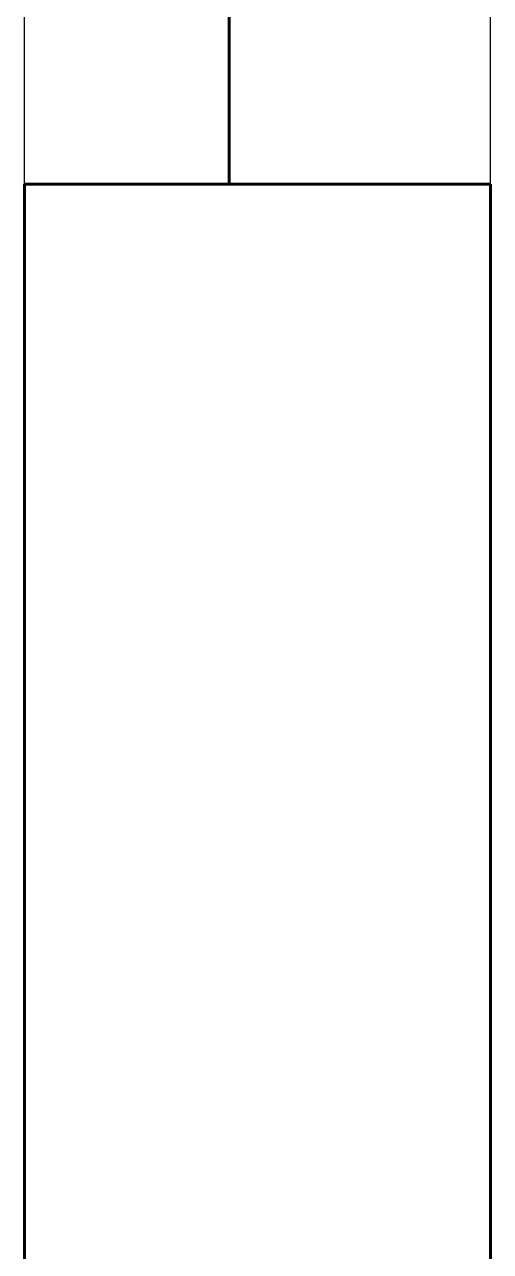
# Model space of a CAD drawing. Header units: metres. Extents: x 244.4 to 340.3, y -4.1 to 64.3.
# Drawn here: x 304.7054 to 304.8554, y 51.6785 to 52.0735 of the extents above; entities that cross this region are included whole.
import ezdxf

# ---------------------------------------------------------------- set-up
doc = ezdxf.new("R2010")
doc.units = ezdxf.units.M
doc.layers.add('A-WALL', color=6, linetype='Continuous', lineweight=60)
doc.layers.add('Edges', color=7, linetype='Continuous')

msp = doc.modelspace()

# ---------------------------------------------------------------- linework, layer by layer
at = {"layer": 'A-WALL'}
for p, q in [((304.77121, 52.02208), (304.77121, 53.39208)), ((304.70535, 50.1423), (304.70535, 52.02208)), ((304.85535, 52.02208), (304.70535, 52.02208)), ((304.85535, 50.1423), (304.85535, 52.02208))]:
    msp.add_line(p, q, dxfattribs=at)
at = {"layer": 'Edges'}
for p, q in [((304.70535, 52.02208), (304.70535, 53.46708)), ((304.85535, 52.02208), (304.85535, 52.47395))]:
    msp.add_line(p, q, dxfattribs=at)

doc.saveas('drawing.dxf')
